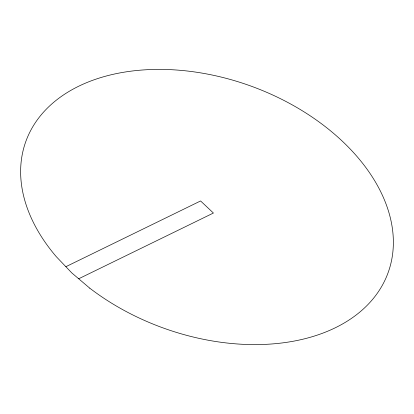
<?xml version="1.0" encoding="UTF-8"?>
<svg xmlns="http://www.w3.org/2000/svg" width="414" height="414" viewBox="0 0 414 414"><rect width="100%" height="100%" fill="white"/><g stroke="black" fill="none" stroke-linecap="round" stroke-linejoin="round"><path stroke-width="0.62" d="M65.867 266.699L200.583 200.961L213.417 213.039L78.696 278.777M89.74 288.154L71.839 272.955L56.247 256.628A192.65 128.656 19.9 0 1 171.412 69.707A192.65 128.656 19.9 0 1 387.835 273.416A192.65 128.656 19.9 0 1 89.74 288.154"/></g></svg>
